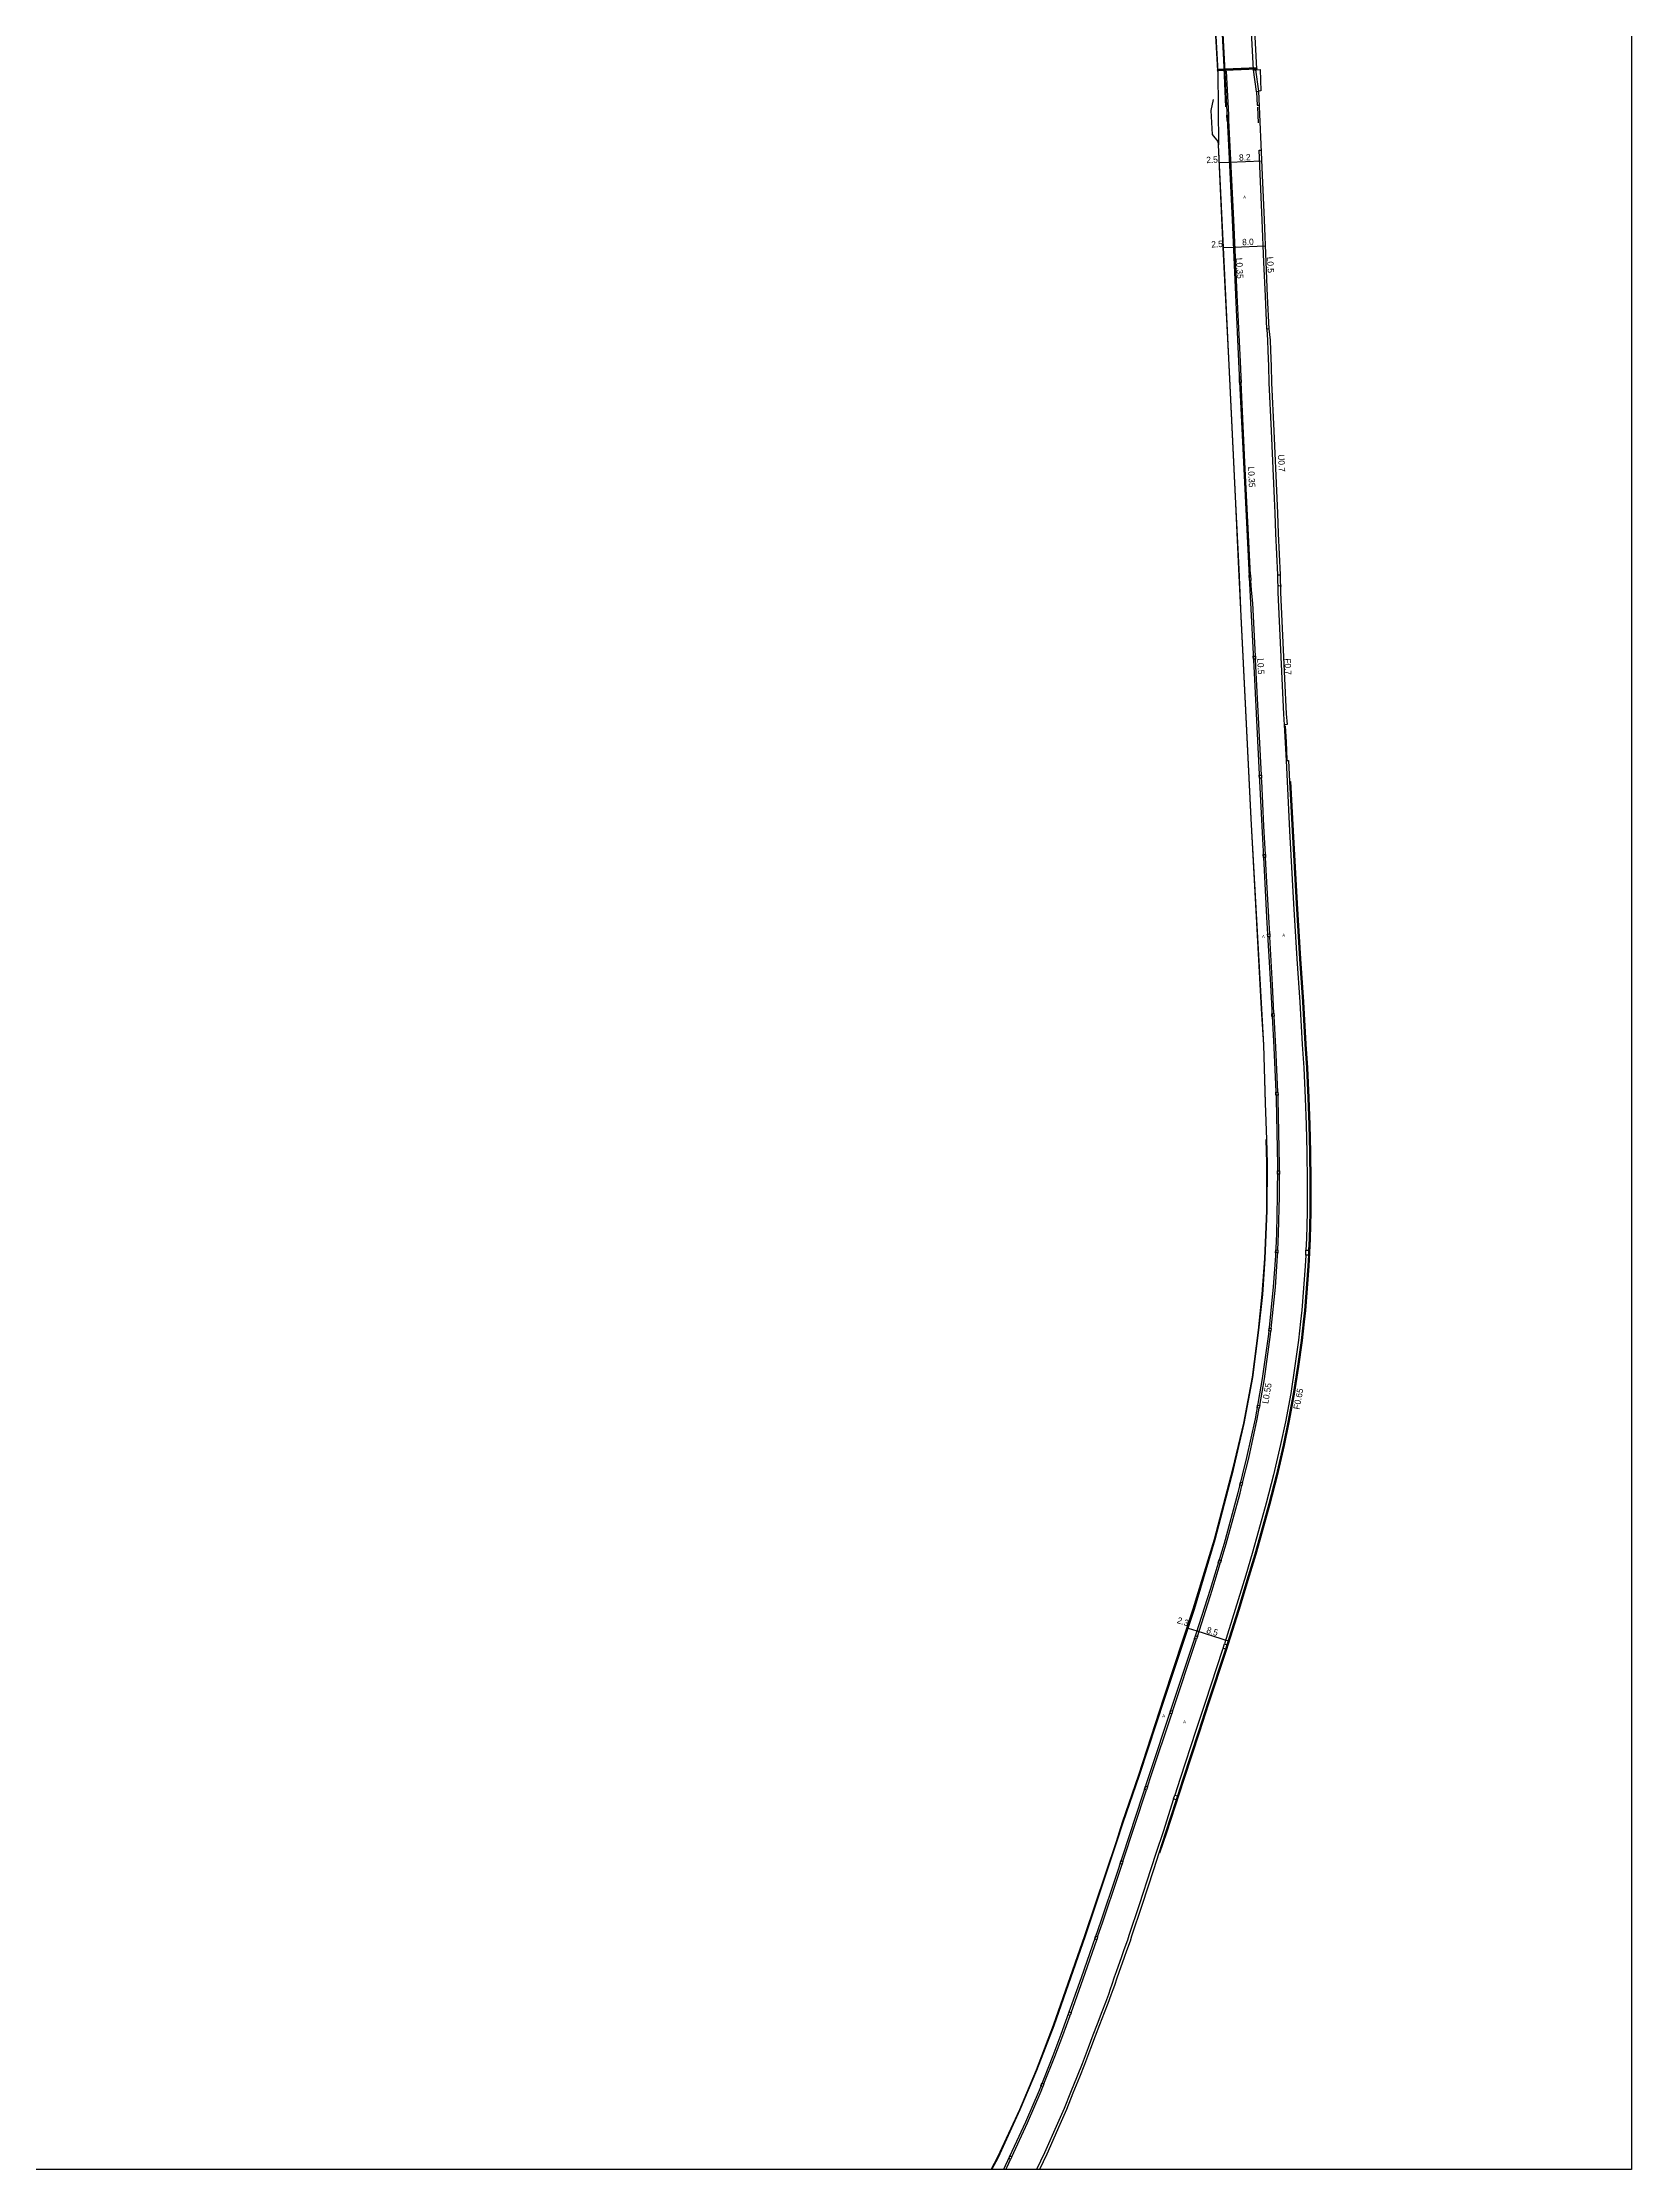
# Model space of a CAD drawing. Header units: metres. Extents: x -12000 to -11200, y -102000 to -99000.
# Drawn here: x -11600 to -11200, y -102000 to -101464 of the extents above; entities that cross this region are included whole.
import ezdxf

# ---------------------------------------------------------------- set-up
doc = ezdxf.new("R2010")
doc.units = ezdxf.units.M
doc.header["$LTSCALE"] = 2.5
for name, color, linetype in [('側溝・桝', 7, 'Continuous'), ('図郭', 7, 'Continuous'), ('幅員', 7, 'Continuous'), ('歩道・分離帯・安全施設', 7, 'Continuous'), ('舗装', 7, 'Continuous'), ('道路', 7, 'Continuous')]:
    doc.layers.add(name, color=color, linetype=linetype)
doc.styles.get("Standard").update_dxf_attribs({"font": ''})
doc.styles.add('YOKO_DECO', font='')
doc.styles.get('Standard').set_extended_font_data('@MS PGothic')
doc.styles.get('YOKO_DECO').set_extended_font_data('MS PGothic')

msp = doc.modelspace()

# ---------------------------------------------------------------- linework, layer by layer
at = {"layer": '側溝・桝'}
for points in [[(-11302.38, -101471.56), (-11302.02, -101471.55), (-11301.47, -101482.59)], [(-11295.23, -101471.25), (-11294.63, -101471.22), (-11293.86, -101476.58)], [(-11294.46, -101476.67), (-11294.43, -101476.85), (-11294.23, -101480.13), (-11293.72, -101480.11)], [(-11301.41, -101484.01), (-11301, -101492.17), (-11300.17, -101508.99), (-11299.32, -101527.87), (-11298.53, -101544.65), (-11298.34, -101548.53)], [(-11291.75, -101536.49), (-11292.16, -101528.21), (-11292.52, -101519.62), (-11292.93, -101509.05), (-11293.43, -101497.44), (-11293.68, -101491.46), (-11293.21, -101491.44)], [(-11291.27, -101536.45), (-11291.83, -101536.49), (-11291.62, -101539.31), (-11291.56, -101541.96), (-11291.41, -101545.85), (-11291.25, -101550.08), (-11290.72, -101562.13), (-11289.96, -101579.16), (-11289.8, -101582.91), (-11289.61, -101587.98), (-11289.14, -101598.43), (-11288.46, -101598.42)], [(-11295.87, -101598.42), (-11297.3, -101570.01), (-11298.27, -101549.97)], [(-11294.68, -101618.87), (-11295.33, -101605.57), (-11295.68, -101602.27), (-11295.8, -101599.86)], [(-11289.14, -101598.43), (-11289.06, -101602.89), (-11288.55, -101613.68), (-11288.04, -101624.5), (-11287.61, -101633.45), (-11287.39, -101636.14)], [(-11293.17, -101648.84), (-11294.47, -101623.04), (-11294.64, -101619.65)], [(-11286.9, -101645.16), (-11286.67, -101650.49), (-11286.11, -101662.9), (-11285.08, -101681.25), (-11284.25, -101695.13), (-11283.5, -101706.01), (-11282.89, -101716.68), (-11282.5, -101722.59), (-11282.17, -101730.16), (-11281.86, -101736.95), (-11281.71, -101743.77), (-11281.64, -101751.15), (-11281.67, -101758.94), (-11281.82, -101765.58), (-11281.94, -101768.44)], [(-11292.15, -101668.84), (-11292.54, -101661.66), (-11293.09, -101650.3), (-11293.13, -101649.59)], [(-11286.07, -101650.49), (-11285.45, -101662.87), (-11284.42, -101681.21), (-11283.59, -101695.09), (-11282.84, -101705.97), (-11282.23, -101716.64), (-11281.84, -101722.55), (-11281.51, -101730.13), (-11281.2, -101736.93), (-11281.05, -101743.76), (-11280.98, -101751.14), (-11281, -101758.95), (-11281.16, -101765.6), (-11281.28, -101768.45)], [(-11291.07, -101688.84), (-11291.3, -101684.58), (-11291.94, -101672.75), (-11292.11, -101669.58)], [(-11289.99, -101708.81), (-11290.37, -101701.66), (-11291.03, -101689.57)], [(-11289.01, -101728.71), (-11289.53, -101717.39), (-11289.95, -101709.57)], [(-11288.58, -101748.51), (-11288.57, -101747.09), (-11288.92, -101730.42), (-11288.97, -101729.42)], [(-11289.01, -101768.45), (-11288.83, -101764.32), (-11288.61, -101754.9), (-11288.58, -101749.33)], [(-11282, -101769.75), (-11282.11, -101772.47), (-11283, -101783.59), (-11283.32, -101786.42), (-11283.82, -101791.14), (-11284.7, -101797.61), (-11285.79, -101804.55), (-11287.12, -101811.68), (-11288.33, -101817.46), (-11290.08, -101825.06), (-11291.96, -101832.22), (-11293.86, -101839.15), (-11295.46, -101844.84), (-11297.09, -101850.31), (-11299.74, -101858.95), (-11302.48, -101867.64)], [(-11281.33, -101769.76), (-11281.45, -101772.51), (-11282.34, -101783.65), (-11282.66, -101786.49), (-11283.16, -101791.22), (-11284.04, -101797.7), (-11285.13, -101804.66), (-11286.47, -101811.81), (-11287.68, -101817.61), (-11289.43, -101825.22), (-11291.32, -101832.39), (-11293.22, -101839.33), (-11294.82, -101845.02), (-11296.46, -101850.51), (-11299.11, -101859.15), (-11301.85, -101867.85)], [(-11290.68, -101788.17), (-11289.63, -101777.78), (-11289.08, -101769.91), (-11289.05, -101769.14)], [(-11293.59, -101807.59), (-11292.4, -101800.85), (-11290.83, -101789.68), (-11290.75, -101788.87)], [(-11297.88, -101827.07), (-11296.35, -101820.85), (-11294.2, -101811.08), (-11293.71, -101808.3)], [(-11303.31, -101846.67), (-11302.05, -101842.48), (-11298.53, -101829.7), (-11298.05, -101827.77)], [(-11309.26, -101865.74), (-11305.55, -101854.09), (-11303.53, -101847.39)], [(-11315.52, -101884.55), (-11315.38, -101884.12), (-11309.81, -101867.47), (-11309.49, -101866.46)], [(-11302.82, -101868.73), (-11302.92, -101869.03), (-11307.35, -101882.41), (-11309.66, -101889.48), (-11313.57, -101901.53), (-11314.93, -101905.72)], [(-11302.19, -101868.94), (-11302.28, -101869.24), (-11306.72, -101882.61), (-11309.02, -101889.68), (-11312.94, -101901.73), (-11314.3, -101905.93)], [(-11321.83, -101903.65), (-11320.87, -101900.75), (-11315.74, -101885.22)], [(-11315.25, -101906.7), (-11317.93, -101914.93), (-11319.65, -101920.14), (-11321.02, -101924.33), (-11323.95, -101933.33), (-11326.5, -101941.06), (-11326.84, -101942.28), (-11327.77, -101944.71), (-11328.35, -101946.43), (-11329.71, -101950.19), (-11330.19, -101951.57), (-11330.84, -101953.45), (-11331.21, -101954.58), (-11331.65, -101955.92), (-11332.39, -101957.94), (-11333.36, -101960.28), (-11334.53, -101963.41), (-11335.59, -101966.22), (-11336.73, -101969.34), (-11338.31, -101973.38), (-11339.55, -101976.5), (-11341.2, -101980.58), (-11342.85, -101984.67), (-11344.45, -101988.39), (-11347.77, -101995.85), (-11349.76, -102000)], [(-11328.02, -101922.47), (-11322.06, -101904.36)], [(-11314.62, -101906.9), (-11317.3, -101915.14), (-11319, -101920.31)], [(-11334.39, -101941.45), (-11333.08, -101937.61), (-11329.3, -101926.36), (-11328.23, -101923.13)], [(-11341.07, -101960.52), (-11337.99, -101951.96), (-11334.62, -101942.13)], [(-11347.9, -101978.45), (-11345.16, -101971.56), (-11343.14, -101966.24), (-11341.33, -101961.24)], [(-11356, -101996.82), (-11352.07, -101988.28), (-11348.63, -101980.29), (-11348.19, -101979.18)], [(-11357.49, -102000), (-11357.14, -101999.32), (-11356.29, -101997.46)]]:
    msp.add_lwpolyline(points, dxfattribs=at)
for points in [[(-11301.41, -101484.01), (-11301.76, -101484.02), (-11301.83, -101482.6), (-11301.47, -101482.59)], [(-11298.34, -101548.53), (-11298.27, -101549.97), (-11298.63, -101549.99), (-11298.7, -101548.55)], [(-11295.87, -101598.42), (-11295.8, -101599.86), (-11296.16, -101599.87), (-11296.23, -101598.44)], [(-11294.68, -101618.87), (-11294.64, -101619.65), (-11295.18, -101619.67), (-11295.22, -101618.9)], [(-11293.71, -101648.86), (-11293.17, -101648.84), (-11293.13, -101649.59), (-11293.67, -101649.61)], [(-11292.15, -101668.84), (-11292.11, -101669.58), (-11292.65, -101669.61), (-11292.69, -101668.87)], [(-11291.61, -101688.87), (-11291.07, -101688.84), (-11291.03, -101689.57), (-11291.57, -101689.6)], [(-11290.53, -101708.84), (-11289.99, -101708.81), (-11289.95, -101709.57), (-11290.49, -101709.6)], [(-11289.54, -101728.73), (-11289.01, -101728.71), (-11288.97, -101729.42), (-11289.51, -101729.44)], [(-11288.58, -101748.51), (-11288.58, -101749.33), (-11289.12, -101749.32), (-11289.12, -101748.5)], [(-11289.55, -101768.43), (-11289.01, -101768.45), (-11289.05, -101769.14), (-11289.58, -101769.12)], [(-11281.94, -101768.44), (-11281.28, -101768.45), (-11281.33, -101769.76), (-11282, -101769.75)], [(-11291.21, -101788.12), (-11290.68, -101788.17), (-11290.75, -101788.87), (-11291.28, -101788.82)], [(-11293.59, -101807.59), (-11293.71, -101808.3), (-11294.24, -101808.21), (-11294.12, -101807.5)], [(-11297.88, -101827.07), (-11298.05, -101827.77), (-11298.58, -101827.64), (-11298.4, -101826.94)], [(-11303.31, -101846.67), (-11303.53, -101847.39), (-11304.05, -101847.23), (-11303.83, -101846.51)], [(-11309.26, -101865.74), (-11309.49, -101866.46), (-11310.01, -101866.3), (-11309.78, -101865.58)], [(-11302.48, -101867.64), (-11301.85, -101867.85), (-11302.19, -101868.94), (-11302.82, -101868.73)], [(-11316.03, -101884.38), (-11315.52, -101884.55), (-11315.74, -101885.22), (-11316.25, -101885.05)], [(-11322.34, -101903.48), (-11321.83, -101903.65), (-11322.06, -101904.36), (-11322.57, -101904.2)], [(-11314.93, -101905.72), (-11314.3, -101905.93), (-11314.62, -101906.9), (-11315.25, -101906.7)], [(-11328.53, -101922.31), (-11328.02, -101922.47), (-11328.23, -101923.13), (-11328.75, -101922.96)], [(-11334.9, -101941.27), (-11334.39, -101941.45), (-11334.62, -101942.13), (-11335.13, -101941.95)], [(-11341.07, -101960.52), (-11341.33, -101961.24), (-11341.84, -101961.05), (-11341.58, -101960.33)], [(-11347.9, -101978.45), (-11348.19, -101979.18), (-11348.69, -101978.98), (-11348.4, -101978.25)], [(-11356.49, -101996.6), (-11356, -101996.82), (-11356.29, -101997.46), (-11356.78, -101997.24)]]:
    msp.add_lwpolyline(points, close=True, dxfattribs=at)
at = {"layer": '図郭'}
msp.add_lwpolyline([(-12000, -101400), (-11200, -101400), (-11200, -102000), (-12000, -102000)], close=True, dxfattribs=at)
at = {"layer": '幅員'}
for points in [[(-11303.74, -101494.59), (-11301.25, -101494.47)], [(-11301.25, -101494.47), (-11293.09, -101494.11)], [(-11302.71, -101515.98), (-11300.22, -101515.86)], [(-11300.22, -101515.86), (-11292.2, -101515.55)], [(-11311.61, -101863.66), (-11309.39, -101864.37)], [(-11309.39, -101864.37), (-11301.28, -101866.92)]]:
    msp.add_lwpolyline(points, dxfattribs=at)
at = {"layer": '歩道・分離帯・安全施設'}
for points in [[(-11302.1, -101480.55), (-11302.61, -101468.67), (-11303.74, -101447.69), (-11304.79, -101427.7), (-11305.84, -101407.51), (-11306.23, -101400)], [(-11298.96, -101400), (-11298.56, -101407.68), (-11295.23, -101471.25), (-11294.46, -101476.67), (-11293.86, -101476.58)], [(-11298.96, -101400), (-11298.56, -101407.68), (-11295.23, -101471.25), (-11294.46, -101476.67), (-11293.86, -101476.58)], [(-11303.61, -101447.59), (-11302.53, -101468.52), (-11301.37, -101491.91), (-11300.53, -101509.01), (-11299.68, -101527.89), (-11298.89, -101544.67), (-11297.66, -101570.03), (-11296.04, -101602.24), (-11295.01, -101623.06), (-11293.63, -101650.33), (-11293.08, -101661.69), (-11292.48, -101672.78), (-11291.84, -101684.61), (-11290.9, -101701.69), (-11290.07, -101717.42), (-11289.46, -101730.44), (-11289.11, -101747.1), (-11289.15, -101754.89), (-11289.36, -101764.3), (-11289.62, -101769.88), (-11290.17, -101777.74), (-11291.36, -101789.62), (-11292.93, -101800.76), (-11294.73, -101810.97), (-11296.87, -101820.73), (-11299.05, -101829.56), (-11302.57, -101842.33), (-11306.06, -101853.93), (-11310.33, -101867.31), (-11315.89, -101883.95), (-11321.39, -101900.58), (-11329.81, -101926.19), (-11333.59, -101937.44), (-11338.5, -101951.78), (-11343.65, -101966.05), (-11345.67, -101971.37), (-11349.13, -101980.09), (-11352.56, -101988.06), (-11357.63, -101999.08), (-11358.1, -102000)], [(-11303.61, -101447.59), (-11302.53, -101468.52), (-11301.37, -101491.91), (-11300.53, -101509.01), (-11299.68, -101527.89), (-11298.89, -101544.67), (-11297.66, -101570.03), (-11296.04, -101602.24), (-11295.01, -101623.06), (-11293.63, -101650.33), (-11293.08, -101661.69), (-11292.48, -101672.78), (-11291.84, -101684.61), (-11290.9, -101701.69), (-11290.07, -101717.42), (-11289.46, -101730.44), (-11289.11, -101747.1), (-11289.15, -101754.89), (-11289.36, -101764.3), (-11289.62, -101769.88), (-11290.17, -101777.74), (-11291.36, -101789.62), (-11292.93, -101800.76), (-11294.73, -101810.97), (-11296.87, -101820.73), (-11299.05, -101829.56), (-11302.57, -101842.33), (-11306.06, -101853.93), (-11310.33, -101867.31), (-11315.89, -101883.95), (-11321.39, -101900.58), (-11329.81, -101926.19), (-11333.59, -101937.44), (-11338.5, -101951.78), (-11343.65, -101966.05), (-11345.67, -101971.37), (-11349.13, -101980.09), (-11352.56, -101988.06), (-11357.63, -101999.08), (-11358.1, -102000)], [(-11305.31, -101478.66), (-11305.89, -101481.46), (-11305.55, -101487.5), (-11304.12, -101489.26), (-11304.08, -101490.04), (-11302.85, -101515.98), (-11301.37, -101545.52), (-11299.8, -101578.68), (-11298.89, -101596.88), (-11298.34, -101608.85), (-11297.16, -101632.46), (-11295.84, -101659.76), (-11293.18, -101707.66), (-11292.66, -101716.74), (-11292.23, -101731.41), (-11292.22, -101731.55)], [(-11293.85, -101484.6), (-11294.06, -101480.64)], [(-11288.75, -101601.05), (-11288.09, -101601.17)], [(-11287.18, -101636.41), (-11286.96, -101640.46), (-11286.77, -101644.98)], [(-11361.15, -102000), (-11359.5, -101996.81), (-11353.98, -101984.86), (-11349.79, -101974.92), (-11345.5, -101963.64), (-11337.59, -101941.06), (-11329.67, -101917.4), (-11328.1, -101912.55), (-11324.03, -101900.59), (-11317.71, -101881.21), (-11310.33, -101858.81), (-11304.95, -101841.27), (-11300.31, -101823.61), (-11297.6, -101812.04), (-11295.43, -101800.47), (-11293.9, -101788.59), (-11292.94, -101779.59), (-11292.32, -101770.58), (-11291.83, -101758.54), (-11291.75, -101746.5), (-11291.92, -101740.6)]]:
    msp.add_lwpolyline(points, dxfattribs=at)
at = {"layer": '道路'}
for points in [[(-11298.09, -101400), (-11297.69, -101407.64), (-11294.38, -101470.95), (-11304.15, -101471.42), (-11305.11, -101453.85), (-11306.19, -101432.94), (-11307.37, -101410.53), (-11307.9, -101400)], [(-11307.9, -101400), (-11307.37, -101410.53), (-11306.19, -101432.94), (-11305.11, -101453.85), (-11304.14, -101471.67), (-11303.96, -101490.11)], [(-11298.09, -101400), (-11297.69, -101407.64), (-11294.38, -101470.95), (-11294.36, -101471.2), (-11293.51, -101471.16), (-11293.33, -101476.5), (-11293.86, -101476.58), (-11292.93, -101497.78), (-11292.45, -101509.03), (-11292.04, -101519.6), (-11291.68, -101528.19), (-11291.27, -101536.45)], [(-11360.99, -102000), (-11359.38, -101996.88), (-11353.86, -101984.93), (-11349.66, -101974.99), (-11345.37, -101963.71), (-11337.47, -101941.13), (-11329.55, -101917.47), (-11327.98, -101912.62), (-11323.84, -101900.67), (-11317.48, -101881.31), (-11310.04, -101858.93), (-11304.79, -101841.35), (-11300.18, -101823.68), (-11297.47, -101812.11), (-11295.3, -101800.54), (-11293.77, -101788.66), (-11292.82, -101779.66), (-11292.19, -101770.65), (-11291.7, -101758.6), (-11291.62, -101746.57), (-11291.8, -101740.58), (-11292.1, -101731.48), (-11292.53, -101716.81), (-11293.06, -101707.73), (-11295.71, -101659.83), (-11297.04, -101632.53), (-11298.22, -101608.92), (-11298.76, -101596.95), (-11299.68, -101578.75), (-11301.25, -101545.59), (-11302.71, -101515.98), (-11303.96, -101490.11)], [(-11291.27, -101536.45), (-11290.95, -101539.27), (-11290.89, -101541.94), (-11290.74, -101545.83), (-11290.58, -101550.05), (-11290.05, -101562.1), (-11289.29, -101579.13), (-11289.13, -101582.88), (-11288.94, -101587.95), (-11288.46, -101598.42), (-11288.37, -101602.86)], [(-11288.37, -101602.86), (-11287.86, -101613.64), (-11287.35, -101624.47), (-11286.92, -101633.4)], [(-11286.92, -101633.4), (-11286.7, -101636.08), (-11287.39, -101636.14)], [(-11287.39, -101636.14), (-11286.9, -101645.16), (-11286.32, -101645.13), (-11286.07, -101650.49), (-11285.81, -101650.48), (-11285.19, -101662.86), (-11284.15, -101681.19), (-11283.33, -101695.07), (-11282.58, -101705.96), (-11281.97, -101716.62), (-11281.58, -101722.54), (-11281.25, -101730.12), (-11280.94, -101736.92), (-11280.78, -101743.76), (-11280.72, -101751.14), (-11280.74, -101758.95), (-11280.9, -101765.61), (-11281.19, -101772.52), (-11282.08, -101783.68), (-11282.4, -101786.52), (-11282.91, -101791.25), (-11283.78, -101797.74), (-11284.87, -101804.71), (-11286.21, -101811.86), (-11287.43, -101817.66), (-11289.18, -101825.28), (-11291.06, -101832.46), (-11292.97, -101839.4), (-11294.57, -101845.09), (-11296.21, -101850.58), (-11298.86, -101859.23), (-11302.04, -101869.32), (-11306.47, -101882.7), (-11308.78, -101889.77), (-11312.69, -101901.81), (-11317.05, -101915.22), (-11318.79, -101920.38), (-11319, -101920.31)], [(-11319, -101920.31), (-11320.35, -101924.53), (-11323.28, -101933.55), (-11325.83, -101941.26), (-11326.18, -101942.5), (-11327.11, -101944.95), (-11327.69, -101946.66), (-11329.05, -101950.42), (-11329.53, -101951.81), (-11330.18, -101953.68), (-11330.58, -101954.77), (-11331.03, -101956.14), (-11331.82, -101958.21), (-11332.77, -101960.52), (-11333.93, -101963.61), (-11335, -101966.45), (-11336.14, -101969.57), (-11337.72, -101973.6), (-11338.96, -101976.73), (-11340.61, -101980.81), (-11342.26, -101984.92), (-11343.87, -101988.64), (-11347.19, -101996.12), (-11349.06, -102000)]]:
    msp.add_lwpolyline(points, dxfattribs=at)
msp.add_lwpolyline([(-11294.38, -101470.95), (-11294.36, -101471.2), (-11294.26, -101470.7), (-11304.29, -101471.17), (-11304.14, -101471.67), (-11304.15, -101471.42)], close=True, dxfattribs=at)

# ---------------------------------------------------------------- texts
at = {"layer": '側溝・桝'}
for s, rotation, p in [('L0.35', 273, (-11299.57, -101518.61)), ('L0.5', 273, (-11291.78, -101518.34)), ('U0.7', 273, (-11288.99, -101568.1)), ('L0.35', 273, (-11296.56, -101571.2)), ('L0.5', 273, (-11294.22, -101619.46)), ('F0.7', 273, (-11287.39, -101619.49)), ('L0.55', 80, (-11291.45, -101807.26)), ('F0.65', 79, (-11283.59, -101808.71))]:
    msp.add_text(s, height=1.6, rotation=rotation, dxfattribs=at).set_placement(p)
at = {"layer": '幅員'}
for s, rotation, p in [('2.5', 3, (-11306.99, -101494.74)), ('8.2', 3, (-11298.75, -101494.13)), ('2.5', 3, (-11305.74, -101515.99)), ('8.0', 2, (-11297.98, -101515.41)), ('2.3', 342, (-11314.54, -101862.35)), ('8.5', 343, (-11307.13, -101864.83))]:
    msp.add_text(s, height=1.6, rotation=rotation, dxfattribs=at).set_placement(p)
at = {"layer": '舗装', "style": 'YOKO_DECO'}
for p in [(-11297.74, -101503.65, 121.18), (-11293.01, -101689.87, 120.3), (-11287.89, -101689.55, 120.1), (-11318.11, -101886.12, 117.35), (-11312.85, -101887.61, 117.07)]:
    msp.add_text('A', height=0.75, dxfattribs=at).set_placement(p)

doc.saveas('drawing.dxf')
